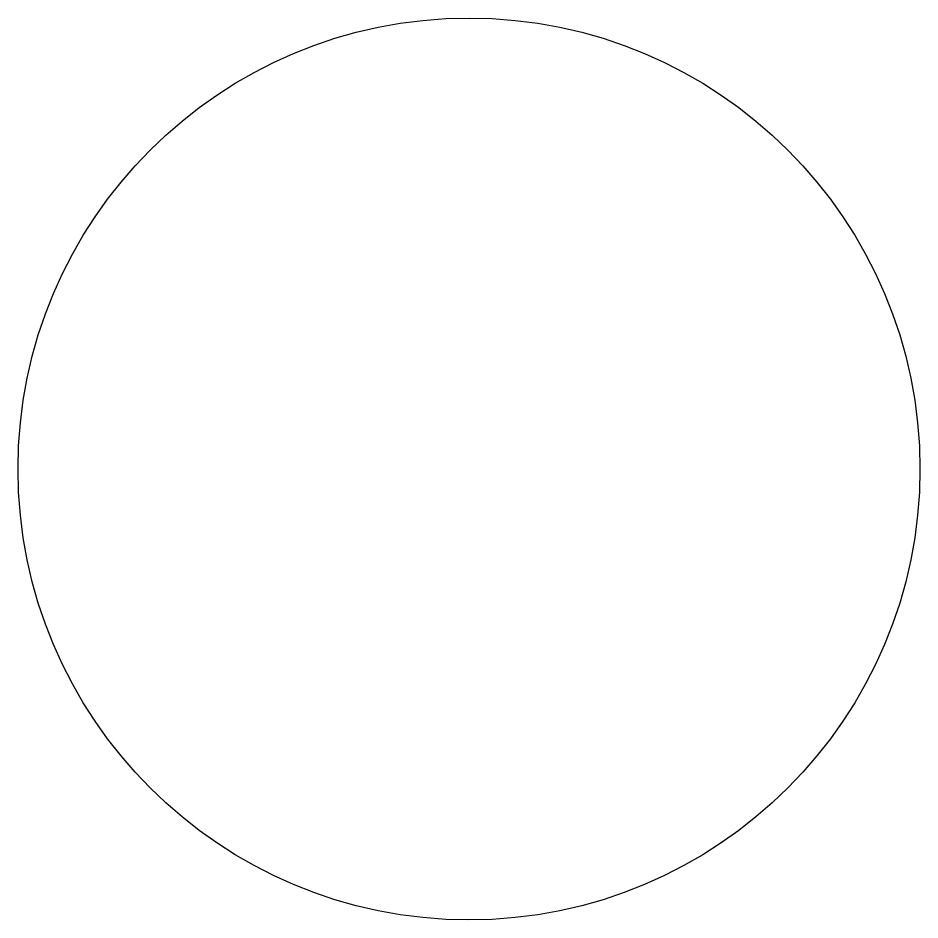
# Paper-space layout 'Layout1' of a CAD drawing. Extents: x -2 to 4, y -2 to 4.
import ezdxf

# ---------------------------------------------------------------- set-up
doc = ezdxf.new("R2010")
doc.units = 0
doc.layers.get('0').update_dxf_attribs({"linetype": 'CONTINUOUS'})

psp = doc.layouts.get("Layout1")

# ---------------------------------------------------------------- linework, layer by layer
at = {"color": 0}
psp.add_circle((1, 1, 2), 3, dxfattribs=at)

doc.saveas('drawing.dxf')
